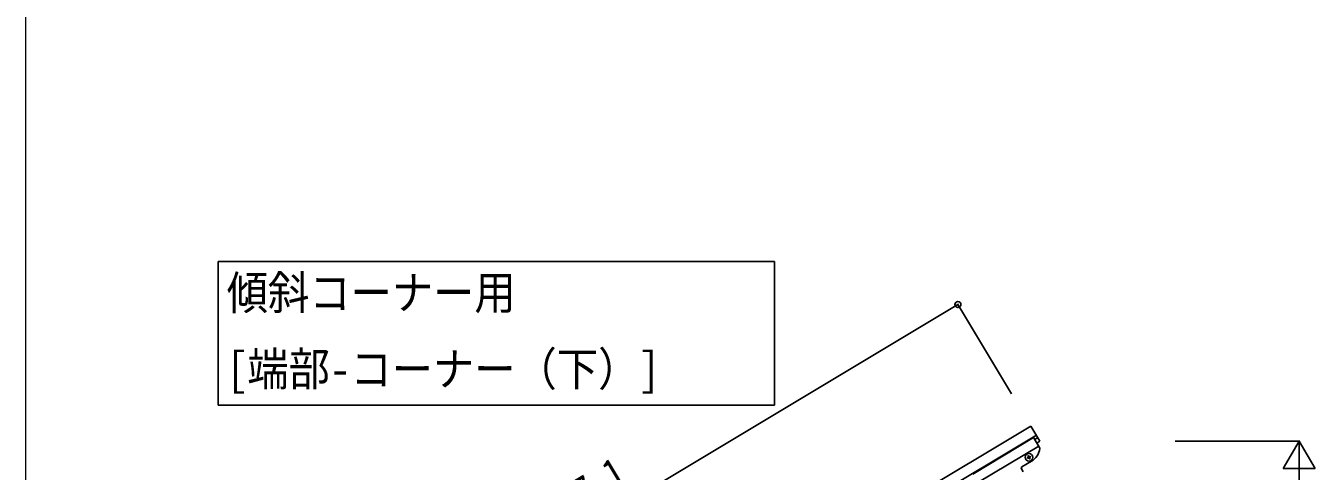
# Model space of a CAD drawing. Units: millimetres, scale not verified. Extents: x -4143 to 4140, y -2900 to 2898.
# Drawn here: x -3840 to -2021, y -655 to -26 of the extents above; entities that cross this region are included whole.
import ezdxf
from ezdxf.enums import TextEntityAlignment as Align

# ---------------------------------------------------------------- set-up
doc = ezdxf.new("R2010")
doc.units = ezdxf.units.MM
doc.header["$LTSCALE"] = 10
doc.layers.add('0-3_YKK_A1', color=4, linetype='Continuous')
doc.layers.add('0-4_YKK_D', color=6, linetype='Continuous')
doc.layers.add('0-5_YKK_ZWAK', color=92, linetype='Continuous', lineweight=18)
doc.styles.add('ＭＳ ゴシック', font='')
doc.styles.get('ＭＳ ゴシック').set_extended_font_data('MS Gothic')

msp = doc.modelspace()

# ---------------------------------------------------------------- linework, layer by layer
at = {"layer": '0-3_YKK_A1'}
for p, q in [((-3328.98, -1135.12), (-2422.51, -591.31)), ((-2409.65, -612.75), (-2422.51, -591.31)), ((-3321.27, -1147.98), (-2414.79, -604.18)), ((-2504.34, -659.07), (-2418.59, -607.62)), ((-2418.59, -607.62), (-2410.19, -621.62)), ((-2412.73, -607.61), (-2417.05, -610.19)), ((-2409.65, -612.75), (-2413.96, -615.34)), ((-2497.14, -671.07), (-2411.39, -619.63)), ((-2424.21, -634.34), (-2423.38, -633.84)), ((-2433.25, -656.07), (-2435.83, -651.78)), ((-2435.14, -649.04), (-2421.85, -641.06)), ((-2426.18, -636.64), (-2427, -637.14))]:
    msp.add_line(p, q, dxfattribs=at)
msp.add_lwpolyline([(-3568.68, -359.13), (-3568.68, -561.68), (-2784.12, -561.68), (-2784.12, -359.13)], close=True, dxfattribs=at)
for points in [[(-2427, -637.14), (-2427.5, -636.31), (-2426.67, -635.82)], [(-2426.35, -634.5), (-2426.84, -633.68), (-2426.02, -633.19), (-2425.52, -634.01)], [(-2424.04, -636.48), (-2423.55, -637.3), (-2424.37, -637.8), (-2424.86, -636.97)], [(-2423.38, -633.84), (-2422.89, -634.67), (-2423.71, -635.16)]]:
    msp.add_lwpolyline(points, dxfattribs=at)
msp.add_circle((-2425.19, -635.49), 5.3, dxfattribs=at)
for centre, radius, start, end in [((-2427.17, -635), 0.96, 300.96, 30.96), ((-2425.69, -637.47), 0.96, 30.96, 120.96), ((-2424.7, -633.51), 0.96, 210.96, 300.96), ((-2423.22, -635.98), 0.96, 120.96, 210.96), ((-2434.71, -619.63), 25, 300.96, 352.46005), ((-2411.91, -622.64), 2, 352.46005, 30.96), ((-2434.11, -650.75), 2, 120.96, 210.96)]:
    msp.add_arc(centre, radius, start, end, dxfattribs=at)
at = {"layer": '0-4_YKK_D'}
for p, q in [((-3431.87, -963.61), (-2525.4, -419.81)), ((-2449.75, -545.91), (-2525.91, -418.95)), ((-2219.12, -612.5), (-2042.97, -612.5)), ((-2043.97, -612.5), (-2066.47, -651.47)), ((-2043.97, -612.5), (-2021.47, -651.47)), ((-2043.97, -612.5), (-2043.97, -690.44)), ((-2066.47, -651.47), (-2021.47, -651.47))]:
    msp.add_line(p, q, dxfattribs=at)
msp.add_circle((-2525.4, -419.81), 4.25, dxfattribs=at)
at = {"layer": '0-5_YKK_ZWAK', "color": 7}
msp.add_line((-3840.08, -2452.5), (-3840.08, 2847.5), dxfattribs=at)

# ---------------------------------------------------------------- texts
at = {"layer": '0-3_YKK_A1', "style": 'ＭＳ ゴシック', "width": 0.9}
for s, p in [('傾斜コーナー用', (-3556.66, -440.95)), ('[端部-コーナー（下）]', (-3556.66, -548.74))]:
    msp.add_text(s, height=47.42, dxfattribs=at).set_placement(p, align=Align.BOTTOM_LEFT)
at = {"layer": '0-4_YKK_D', "style": 'ＭＳ ゴシック', "width": 0.8}
msp.add_text('1057.1', height=43.99, rotation=30.96, dxfattribs=at).set_placement((-3105.21, -755.99), align=Align.BOTTOM_LEFT)

doc.saveas('drawing.dxf')
